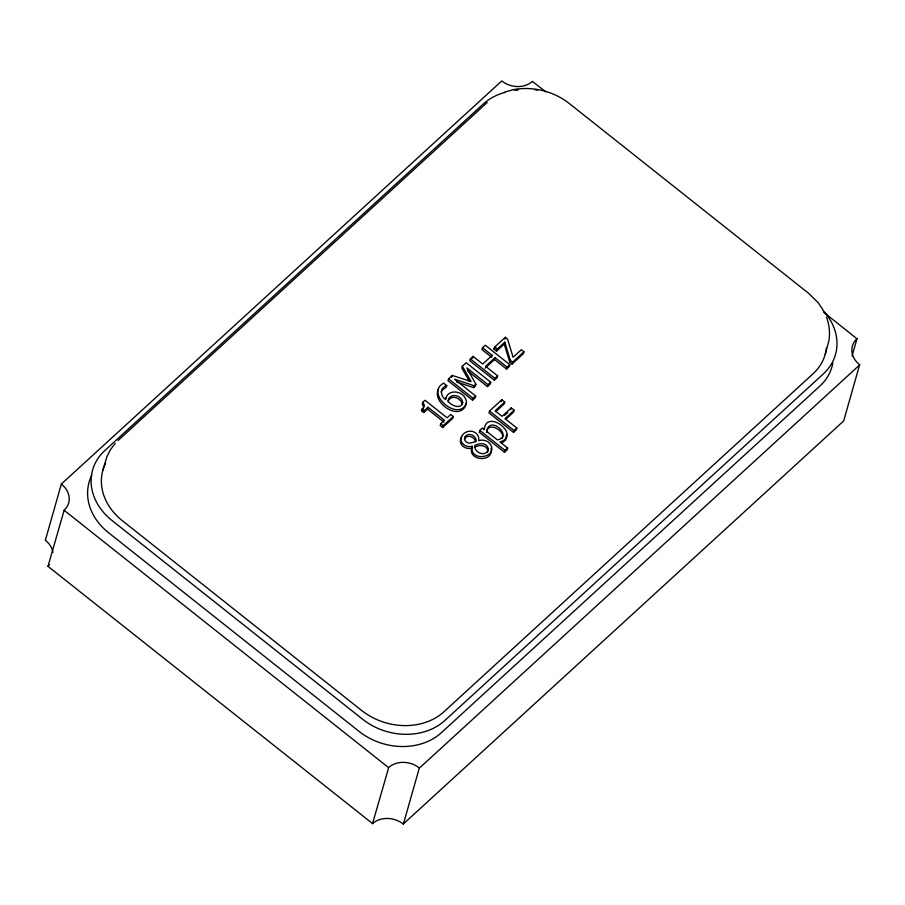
<?xml version="1.0" encoding="UTF-8"?>
<svg xmlns="http://www.w3.org/2000/svg" width="905" height="905" viewBox="0 0 905 905"><rect width="100%" height="100%" fill="white"/><g stroke="black" fill="none" stroke-linecap="round" stroke-linejoin="round"><path stroke-width="1.36" d="M423.891 407.295L422.307 404.105L422.839 402.227L424.988 400.27L447.127 417.827L450.781 414.49L453.281 416.481L452.749 418.359L442.715 427.545L440.215 425.554L440.746 423.676L444.479 420.259L428.008 407.205L424.275 410.621L423.744 412.499L421.492 410.712L424.434 405.417L422.839 402.227M472.206 446.267C468.994 462.794 499.843 457.681 489.888 443.541C487.162 440.362 482.637 439.321 478.711 440.712C479.22 438.009 478.236 434.943 475.962 433.167C471.46 429.343 464.05 431.334 461.516 436.493A9.322 7.647 16 0 0 461.131 440.893C462.523 445.384 467.851 447.556 472.206 446.267C466.041 460.917 494.006 463.439 491.03 448.394M486.562 432.5C487.49 421.741 502.252 429.049 502.818 436.368M487.49 452.466L487.784 450.6C486.29 444.265 478.768 444.819 474.254 447.364M483.87 429.728L484.209 428.076M825.236 354.274L828.878 340.8C830.292 332.848 829.218 324.691 826.514 317.135M545.772 91.835L532.389 81.382A22.014 18.055 16 0 1 501.755 80.941L61.336 484.062L45.363 540.24M823.788 312.315L856.922 338.753A22.014 18.055 16 0 0 859.637 364.76L843.664 420.938L403.245 824.059A22.025 18.066 16 0 0 372.611 823.618L47.988 566.338L64.165 510.16A22.014 18.055 16 0 0 61.438 484.152L61.336 484.062M423.744 412.499L427.465 409.083L428.008 407.205M487.456 386.571L490.193 384.059L490.736 382.193L466.166 362.701L462.365 366.186L471.086 381.571L452.262 375.428L448.541 378.844L447.998 380.722L472.568 400.202L475.125 397.861L475.668 395.994L454.491 379.195L474.22 385.756L475.872 384.24L466.822 367.905L487.999 384.693L487.456 386.571L467.342 370.62M446.776 385.643C439.74 387.306 440.124 396.254 445.611 399.625C446.719 389.444 461.143 390.021 465.102 398.019A10.328 8.462 16 0 1 466.38 403.121C459.039 422.545 424.309 393.709 443.631 383.143L446.776 385.643C446.651 389.048 441.697 388.573 441.074 392.012M451.731 377.306L452.262 375.428M442.715 427.545L443.258 425.667L453.281 416.481M462.365 366.186L461.822 368.064L469.209 381.084M506.562 369.07L509.3 366.57L509.843 364.692L485.272 345.212L482.535 347.712L492.173 355.36L482.704 364.025L473.066 356.378L470.34 358.878L469.797 360.756L494.368 380.247L497.105 377.736L497.637 375.858L485.612 366.321L495.069 357.656L507.105 367.192L506.562 369.07L494.537 359.534L495.069 357.656M472.534 358.256L473.066 356.378M482.535 347.712L481.992 349.59L491.63 357.237L492.173 355.36M456.584 381.955L473.677 387.634L474.22 385.756M475.872 384.24L475.34 386.107L473.677 387.634M472.568 400.202L473.111 398.324L475.668 395.994M504.255 344.058L496.517 351.151L493.96 349.115L494.503 347.237L505.352 337.305L507.569 339.058L513.09 357.283L521.348 349.726L523.938 351.774L523.407 353.651L512.06 364.036L509.764 362.226L504.255 344.058L504.798 342.192L510.307 360.348L509.764 362.226M496.517 351.151L497.06 349.273L504.798 342.192M504.82 339.171L505.352 337.305M479.82 430.395L479.277 432.273L504.504 452.274L507.105 449.898L507.637 448.02L499.922 441.9C522.366 435.724 485.917 407.725 484.345 429.547L482.41 428.02L479.82 430.395L505.047 450.396L504.504 452.274M494.368 380.247L494.899 378.369L497.637 375.858M489.526 411.017L488.983 412.895L513.554 432.375L516.291 429.875L516.823 427.997L504.99 418.608L514.164 410.214L511.268 407.906L502.094 416.311L495.159 410.813L504.73 402.046L501.834 399.75L489.526 411.017L514.085 430.497L513.554 432.375M372.521 823.708L388.698 767.531A22.025 18.066 16 0 1 419.332 767.972L403.359 824.15M512.06 364.036L512.603 362.158L523.938 351.774M501.291 401.616L501.834 399.75M504.73 402.046L504.198 403.924L495.578 411.809M510.725 409.784L511.268 407.906M514.164 410.214L513.633 412.092L505.476 419.558M852.035 356.027L857.012 338.662M102.842 470.261L106.926 456.663L110.342 449.83L115.286 443.303M438.484 389.093C431.323 402.476 459.57 421.753 465.849 404.999A10.328 8.462 16 0 0 465.826 403.313M502.128 438.506L502.637 437.466M445.814 398.653L446.561 397.397M461.799 437.025L460.984 438.371A9.322 7.647 16 0 0 460.588 442.771C461.98 447.375 467.444 449.321 471.777 448.224M448.201 400.926C451.346 393.867 461.72 398.279 462.195 404.626M464.265 439.14C466.912 434.038 474.514 436.527 475.51 441.527M421.492 410.712L423.155 408.89M118.08 440.509L487.184 102.491M47.988 566.338L48.078 566.247A22.014 18.055 16 0 0 49.447 564.833M493.96 349.115L495.94 347.316M485.069 368.199L494.537 359.534M487.999 384.693L490.736 382.193M507.105 367.192L509.843 364.692M504.605 415.384L507.671 412.59M514.085 430.497L516.823 427.997M505.047 450.396L507.637 448.02M419.445 768.062L859.75 364.851M502.162 442.896L505.691 439.909L506.438 434.841M505.126 91.903L513.486 89.652M513.712 89.606C533.011 86.066 553.566 91.258 569.007 103.294L808.493 293.209L817.984 302.519L822.815 309.442M514.402 89.98L518.203 89.516M515.601 90.036L518.135 89.731M535.047 89.753L537.66 90.138M494.503 347.237L497.06 349.273M510.307 360.348L512.603 362.158M470.34 358.878L494.899 378.369M448.541 378.844L473.111 398.324M427.465 409.083L443.936 422.137M422.035 408.834L424.275 410.621M440.746 423.676L443.258 425.667M64.063 510.25L388.596 767.621M45.363 540.24A22.014 18.055 16 0 1 52.931 552.378M91.812 475.193A59.119 48.485 16 0 0 108.498 532.672L359.161 731.466A59.119 48.485 16 0 0 441.402 732.654L819.885 386.062A59.119 48.485 16 0 0 832.86 362.894M822.634 310.03A59.119 48.485 16 0 1 823.38 373.867L444.898 720.459A59.119 48.485 16 0 1 362.667 719.271L111.982 520.477A59.119 48.485 16 0 1 104.697 450.667L483.18 104.075A59.108 48.485 16 0 1 505.069 92.367M105.591 463.156A59.119 48.485 16 0 0 122.266 520.624L361.751 710.549A59.119 48.485 16 0 0 443.993 711.726L813.097 373.72A59.119 48.485 16 0 0 826.446 348.029M487.399 428.631L486.947 431.617L497.399 439.898C512.773 437.092 492.467 417.013 487.399 428.631M488.315 448.733L488.033 450.588C484.616 457.161 473.779 452.172 474.797 445.486C479.311 442.941 486.822 442.387 488.315 448.733M462.727 402.748C460.43 409.976 451.414 405.27 447.952 401.492C448.903 392.046 462.206 394.931 462.727 402.748M464.808 437.262L464.899 440.43L466.166 441.855A4.649 3.812 16 0 0 470.125 443.111L476.154 441.47C476.867 435.588 467.851 431.425 464.808 437.262"/></g></svg>
